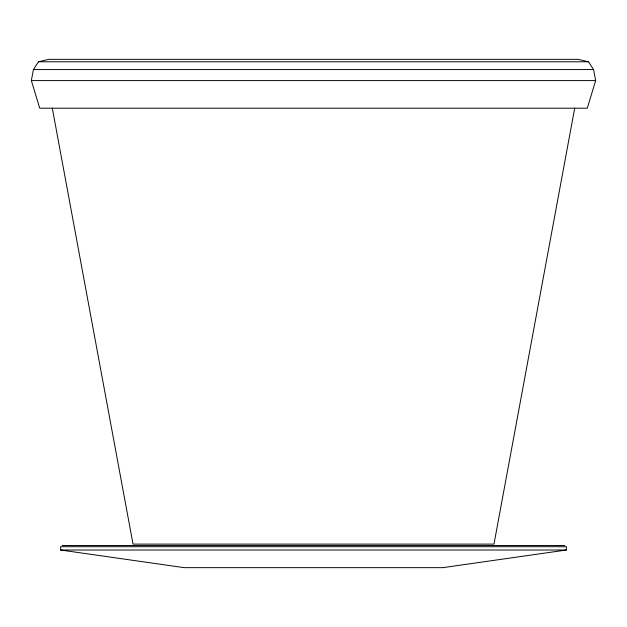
<?xml version="1.0" encoding="UTF-8"?>
<svg xmlns="http://www.w3.org/2000/svg" width="627" height="627" viewBox="0 0 627 627"><rect width="100%" height="100%" fill="white"/><g stroke="black" fill="none" stroke-linecap="round" stroke-linejoin="round"><path stroke-width="0.94" d="M574.708 108.126L493.974 544.103L133.026 544.103L52.292 108.126M31.35 80.593L33.419 69.558L38.49 61.775L48.788 59.346L578.212 59.346L588.51 61.775L593.581 69.558L595.65 80.593L587.272 108.205L39.728 108.205L31.35 80.593L595.65 80.593M566.377 550.012L442.834 567.654L184.166 567.654L60.623 550.012L60.623 546.705L566.377 546.705L566.377 550.012L60.623 550.012M38.49 61.775L588.51 61.775M33.419 69.558L593.581 69.558M62.151 545.49L564.849 545.49"/></g></svg>
